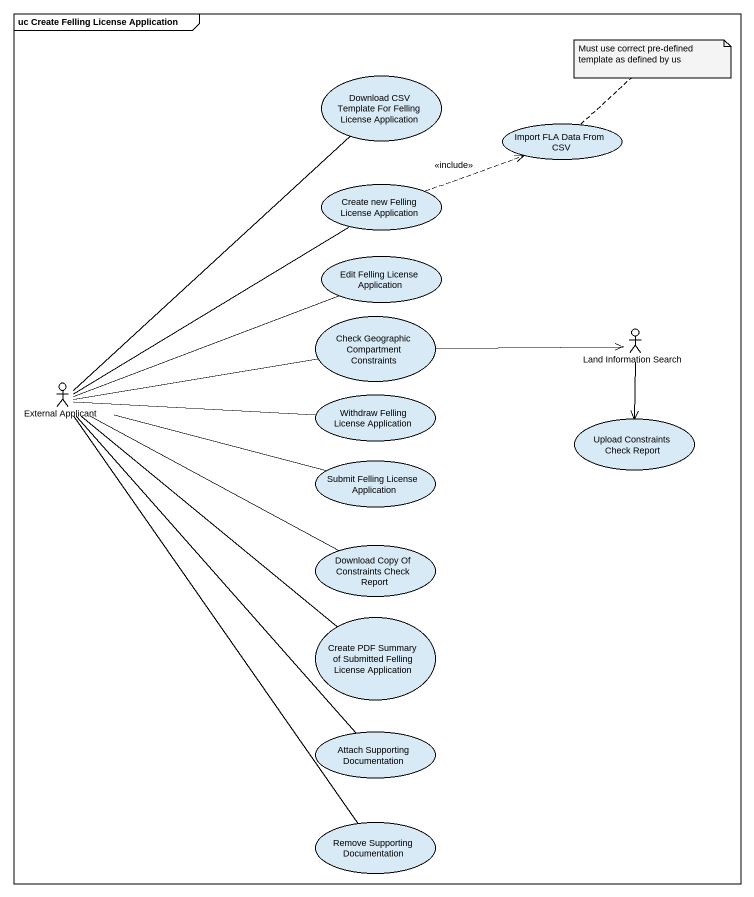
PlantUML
@startuml
mainframe uc Create Felling License Application
usecase "Download CSV Template For Felling License Application" as Download_CSV_Template_For
usecase "Import FLA Data From CSV" as Import_FLA_Data_From_CSV
usecase "Create new Felling License Application" as Create_new_Felling_License
usecase "Edit Felling License Application" as Edit_Felling_License
usecase "Check Geographic Compartment Constraints" as Check_Geographic
actor "Land Information Search" as Land_Information_Search
actor "External Applicant" as External_Applicant
usecase "Withdraw Felling License Application" as Withdraw_Felling_License
usecase "Upload Constraints Check Report" as Upload_Constraints_Check
usecase "Submit Felling License Application" as Submit_Felling_License
usecase "Download Copy Of Constraints Check Report" as Download_Copy_Of
usecase "Create PDF Summary of Submitted Felling License Application" as Create_PDF_Summary_of
usecase "Attach Supporting Documentation" as Attach_Supporting
usecase "Remove Supporting Documentation" as Remove_Supporting
Create_new_Felling_License .right.> Import_FLA_Data_From_CSV : <<include>>
Check_Geographic -right-> Land_Information_Search
Land_Information_Search --> Upload_Constraints_Check
External_Applicant -up- Download_CSV_Template_For
External_Applicant -up- Create_new_Felling_License
External_Applicant -right- Edit_Felling_License
External_Applicant -right- Check_Geographic
External_Applicant -right- Withdraw_Felling_License
External_Applicant -right- Submit_Felling_License
External_Applicant -right- Download_Copy_Of
External_Applicant -- Create_PDF_Summary_of
External_Applicant -- Attach_Supporting
External_Applicant -- Remove_Supporting
note top of Import_FLA_Data_From_CSV : Must use correct pre-defined template as defined by us
@enduml
